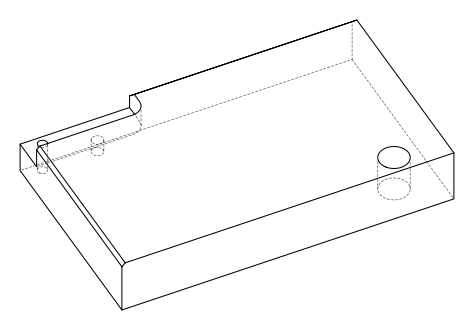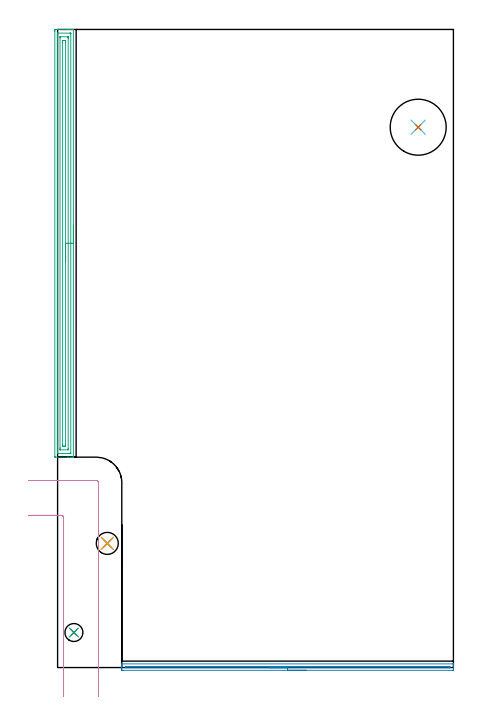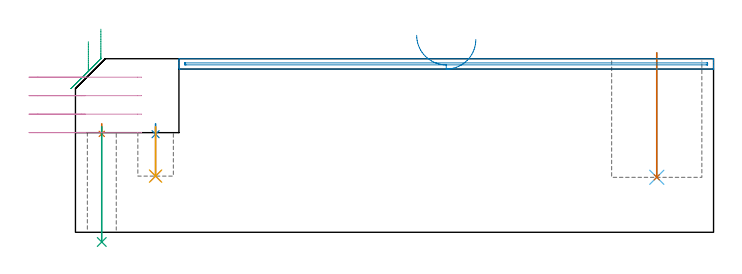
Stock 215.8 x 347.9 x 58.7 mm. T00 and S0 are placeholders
(PLAN: 10 operations, 7 tool changes, 13.8 min)
(1 SPOT_DRILL | STEP1HOLE | NXT0321_9005460120000 | 0.03 min | 2712 mm3)
(2 SPOT_DRILL_1 | STEP1POCKET | NXT0321_9005460120000 | 0.03 min | 2724 mm3)
(3 DRILL_THROUGH_HOLE_INTO_CENTER | STEP1HOLE | NXT0301_069 | 0.16 min | 2586 mm3)
(4 DRILL_BLIND_HOLE_INTO_CENTER | STEP1POCKET | UGT0301_198 | 0.07 min | 659 mm3)
(5 DRILL_TO_ENLARGE_BLIND_HOLE | STEP1POCKET | UGT0301_373 | 0.07 min | 1096 mm3)
(6 INDEXABLE_INSERT_DRILL_BLIND_HOLE_FROM_SOLID | STEP1POCKET_1 | NXT0302_010 | 0.17 min | 11893 mm3)
(7 DRILL_TO_ENLARGE_BLIND_HOLE_1 | STEP1POCKET_1 | UGT0301_381 | 0.17 min | 17387 mm3)
(8 AREA_MILL | FG_CHAMFER_SURFACE | UGT0205_001 | 3.04 min | 1122 mm3)
(9 AREA_MILL_1 | FG_CHAMFER_SURFACE_1 | UGT0205_001 | 7.68 min | 12201 mm3)
(10 MILL_CORNER_NOTCH_RECTANGULAR | CORNER_NOTCH_RECTANGULAR | UGT0201_109 | Follow Part, ap 6.35, ae 75% | 2.39 min | 93412 mm3)
(TOOL NXT0321_9005460120000 | NC Spot Drill, 142deg, 12mm, Carbide, Uncoated | D12 PA142 FL30 Z2)
(TOOL NXT0301_069 | Carbide Drill 9.8mm [860.1-0980-029A1-MM 2214] | D9.8 PA140 FL47 Z2)
(TOOL UGT0301_198 | Twist Drill 7.9 mm | D7.9 PA118 FL73 Z2)
(TOOL UGT0301_373 | Twist Drill Flat Bottom 12 mm | D12 PA180 FL101 Z2)
(TOOL NXT0302_010 | Index. Insert Drill 19.5mm [880-D1950L25-05] | D19.5 PA176 FL98 Z2)
(TOOL UGT0301_381 | Twist Drill Flat Bottom 30.5 mm | D30.5 PA180 FL175 Z2)
(TOOL UGT0205_001 | Chamfer Mill 20 x 3 x 45 deg. | D20 FL50 Z2)
(TOOL UGT0201_109 | End Mill 25.4 mm | D25.4 FL25 Z2)
(OP 1 SPOT_DRILL)
G17 G21 G94 G90
T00 M6
G54
G17 G0 G90 X8.9 Y19.1 S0 M3
G43 Z68.7 H0
G94 G81 G98 Z33.278 F250. R36.7
G80
M5
M2
(OP 2 SPOT_DRILL_1)
G17 G21 G94 G90
T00 M6
G54
G17 G0 G90 X27.1 Y67.7 S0 M3
G43 Z68.7 H0
G94 G81 G98 Z33.175 F250. R36.7
G80
M5
M2
(OP 3 DRILL_THROUGH_HOLE_INTO_CENTER)
G17 G21 G94 G90
T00 M6
G54
G17 G0 G90 X8.9 Y19.1 S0 M3
G43 Z68.7 H1
G94 G73 G98 Z-3.283 F250. Q9.246 R35.7
G80
M5
M2
(OP 4 DRILL_BLIND_HOLE_INTO_CENTER)
G17 G21 G94 G90
T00 M6
G54
G17 G0 G90 X27.1 Y67.7 S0 M3
G43 Z68.7 H0
G94 G81 G98 Z19. F250. R35.7
G80
M5
M2
(OP 5 DRILL_TO_ENLARGE_BLIND_HOLE)
G17 G21 G94 G90
T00 M6
G54
G17 G0 G90 X27.1 Y67.7 S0 M3
G43 Z68.7 H0
G94 G81 G98 Z19. F250. R35.7
G80
M5
M2
(OP 6 INDEXABLE_INSERT_DRILL_BLIND_HOLE_FROM_SOLID)
G17 G21 G94 G90
T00 M6
G54
G17 G0 G90 X196.6 Y294.6 S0 M3
G43 Z68.7 H1
G94 G81 G98 Z18.6 F250. R60.7
G80
M5
M2
(OP 7 DRILL_TO_ENLARGE_BLIND_HOLE_1)
G17 G21 G94 G90
T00 M6
G54
G17 G0 G90 X196.6 Y294.6 S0 M3
G43 Z68.7 H0
G94 G81 G98 Z18.6 F250. R60.7
G80
M5
M2
(OP 8 AREA_MILL)
G17 G21 G94 G90
T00 M6
G54
G17 G0 G90 X135.4 Y-1.5 S1061 M3
G43 Z68.7 H0
Z65.2
G94 G1 X135.362 Z64.328 F250.
X135.248 Z63.463
X135.059 Z62.612
X134.797 Z61.78
X134.463 Z60.974
X134.06 Z60.2
X133.592 Z59.464
X133.06 Z58.772
X132.471 Z58.129
X131.828 Z57.539
X131.136 Z57.008
X130.4 Z56.54
X129.626 Z56.137
X128.82 Z55.803
X127.988 Z55.541
X127.136 Z55.352
X126.272 Z55.238
X125.4 Z55.2
X35.618
X35.186 Y-1.495 Z55.201
X35.01 Y-1.491 Z55.204
X35. Y-1.07 Z55.624
Y-0.528 Z56.169
Y-0.19 Z56.506
Y0.352 Z57.049
Y0.69 Z57.385
Y1.365 Z58.064
Y1.67 Z58.369
X35.001 Y2.004 Z58.694
X35.171 Y2. Z58.7
X215.629
X215.799 Y2.004 Z58.694
X215.8 Y1.67 Z58.369
Y1.365 Z58.064
Y0.69 Z57.385
Y-0.528 Z56.169
X215.796 Y-1.07 Z55.624
X215.79 Y-1.491 Z55.204
X215.614 Y-1.495 Z55.201
X215.182 Y-1.5 Z55.2
X125.4
Y-0.086 Z56.614
X37.405
X37.298 Y-0.085 Z56.615
X37.038 Y-0.08 Z56.62
X37.013 Y-0.079 Z56.621
X37.009 Y-0.061 Z56.639
X37.003 Y-0.029 Z56.671
X37.001 Y0.003 Z56.703
Y0.208 Z56.908
X37.009 Y0.552 Z57.252
X37.011 Y0.581 Z57.281
X37.015 Y0.582 Z57.282
X37.037 Y0.584 Z57.284
X37.083 Y0.585 Z57.285
X37.176 Y0.586 Z57.286
X213.502 Y0.585 Z57.285
X213.762 Y0.58 Z57.28
X213.787 Y0.579 Z57.279
X213.791 Y0.561 Z57.261
X213.797 Y0.529 Z57.229
X213.799 Y0.497 Z57.197
X213.8 Y0.291 Z56.991
X213.799 Y0.051 Z56.751
X213.797 Y-0.016 Z56.684
X213.793 Y-0.068 Z56.632
X213.79 Y-0.079 Z56.621
X213.777 Y-0.081 Z56.619
X213.736 Y-0.083 Z56.617
X213.395 Y-0.086 Z56.614
X213.289
X125.4
X124.528 Z56.652
X123.664 Z56.766
X122.812 Z56.955
X121.98 Z57.217
X121.174 Z57.551
X120.4 Z57.954
X119.664 Z58.423
X118.972 Z58.954
X118.329 Z59.543
X117.74 Z60.186
X117.208 Z60.878
X116.74 Z61.614
X116.337 Z62.388
X116.003 Z63.194
X115.741 Z64.026
X115.552 Z64.878
X115.438 Z65.743
X115.4 Z66.614
G0 Z68.7
M5
M2
(OP 9 AREA_MILL_1)
G17 G21 G94 G90
T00 M6
G54
G17 G0 G90 X8.6 Y241.3 S1061 M3
G43 Z68.7 H0
G94 G1 Y241.262 Z67.828 F250.
Y241.148 Z66.963
Y240.959 Z66.112
Y240.697 Z65.28
Y240.363 Z64.474
Y239.96 Z63.7
Y239.491 Z62.964
Y238.96 Z62.272
Y238.371 Z61.629
Y237.728 Z61.039
Y237.036 Z60.508
Y236.3 Z60.04
Y235.526 Z59.637
Y234.72 Z59.303
Y233.888 Z59.041
Y233.036 Z58.852
Y232.172 Z58.738
Y231.3 Z58.7
Y114.857
X8.597 Y114.71 Z58.688
X8.551 Y114.708 Z58.642
X8.183 Y114.7 Z58.282
X7.743 Z57.843
X7.116 Z57.211
X5.911 Z56.008
X5.333 Z55.427
X-1.197 Y114.701 Z48.9
X-1.492 Y114.71 Z48.606
X-1.499 Y115.003 Z48.599
Y115.024
X-1.5 Y346.998 Z48.6
X-1.499 Y347.297 Z48.601
X-1.493 Y347.883 Z48.604
X-1.492 Y347.893 Z48.606
X-0.908 Y347.897 Z49.19
X-0.305 Y347.9 Z49.792
X5.333 Z55.427
X5.911 Z56.008
X6.225 Z56.321
X6.803 Z56.899
X7.116 Z57.211
X8.184 Z58.283
X8.551 Y347.892 Z58.642
X8.598 Y347.89 Z58.688
X8.6 Y347.743 Z58.7
Y231.3
X7.186 Z57.286
X7.185 Y116.948 Z57.285
X7.182 Y116.809 Z57.282
X7.179 Y116.722 Z57.279
X7.162 Y116.71 Z57.262
X7.116 Y116.707 Z57.216
X6.611 Y116.701 Z56.711
X0.371 Z50.471
X-0.016 Y116.707 Z50.084
X-0.069 Y116.71 Z50.031
X-0.079 Y116.717 Z50.021
X-0.082 Y116.786 Z50.018
X-0.085 Y116.878 Z50.015
X-0.086 Y117.157 Z50.014
X-0.085 Y345.652 Z50.015
X-0.082 Y345.791 Z50.018
X-0.079 Y345.878 Z50.021
X-0.062 Y345.89 Z50.038
X-0.016 Y345.893 Z50.084
X0.489 Y345.899 Z50.589
X6.729 Z56.829
X7.116 Y345.893 Z57.216
X7.169 Y345.89 Z57.269
X7.179 Y345.883 Z57.279
X7.182 Y345.814 Z57.282
X7.185 Y345.721 Z57.285
X7.186 Y345.582 Z57.286
Y345.512
Y231.3
X5.772 Z55.872
X5.771 Y119.326 Z55.871
X5.769 Y118.872 Z55.869
X5.767 Y118.763 Z55.867
X5.765 Y118.717 Z55.865
X5.677 Y118.71 Z55.777
X5.504 Y118.702 Z55.604
X1.595 Y118.7 Z51.695
X1.48 Y118.702 Z51.58
X1.389 Y118.706 Z51.489
X1.335 Y118.71 Z51.435
X1.333 Y118.727 Z51.433
X1.331 Y118.872 Z51.431
X1.329 Y119.311 Z51.429
X1.328 Y119.765 Z51.428
X1.329 Y343.274 Z51.429
X1.33 Y343.728 Z51.43
X1.333 Y343.837 Z51.433
X1.335 Y343.883 Z51.435
X1.423 Y343.89 Z51.523
X1.596 Y343.898 Z51.696
X5.505 Y343.9 Z55.605
X5.62 Y343.898 Z55.72
X5.711 Y343.894 Z55.811
X5.765 Y343.89 Z55.865
X5.767 Y343.873 Z55.867
X5.769 Y343.728 Z55.869
X5.771 Y343.289 Z55.871
X5.772 Y342.835 Z55.872
Y231.3
X4.357 Z54.457
Y121.549
X4.351 Y120.747 Z54.451
X4.34 Y120.71 Z54.44
X4.292 Y120.707 Z54.392
X4.186 Y120.703 Z54.286
X3.974 Y120.701 Z54.074
X3.55 Y120.7 Z53.65
X3.106 Y120.701 Z53.206
X2.906 Y120.702 Z53.006
X2.806 Y120.706 Z52.906
X2.758 Y120.71 Z52.858
X2.749 Y120.718 Z52.849
X2.748 Y120.735 Z52.848
X2.743 Y121.465 Z52.843
Y121.549
Y341.051
X2.744 Y341.858 Z52.844
X2.746 Y341.884 Z52.846
X2.749 Y341.89 Z52.849
X2.756 Y341.893 Z52.856
X2.808 Y341.897 Z52.908
X2.914 Y341.899 Z53.014
X3.126 Y341.9 Z53.226
X3.55 Z53.65
X3.994 Y341.899 Z54.094
X4.194 Y341.898 Z54.294
X4.294 Y341.894 Z54.394
X4.342 Y341.89 Z54.442
X4.351 Y341.882 Z54.451
X4.352 Y341.865 Z54.452
X4.357 Y341.135 Z54.457
Y341.051
Y231.3
Y230.428 Z54.495
Y229.563 Z54.609
Y228.712 Z54.798
Y227.88 Z55.06
Y227.074 Z55.394
Y226.3 Z55.797
Y225.564 Z56.266
Y224.872 Z56.797
Y224.229 Z57.386
Y223.64 Z58.029
Y223.108 Z58.722
Y222.64 Z59.457
Y222.237 Z60.231
Y221.903 Z61.037
Y221.641 Z61.869
Y221.452 Z62.721
Y221.338 Z63.586
Y221.3 Z64.457
G0 Z68.7
M5
M2
(OP 10 MILL_CORNER_NOTCH_RECTANGULAR)
G17 G21 G94 G90
T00 M6
G54
G17 G0 G90 X3.25 Y-15.7 S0 M3
G43 Z68.7 H0
Z52.45
G94 G1 Y-12.7 F250.
Y81.685 F500.
G3 X1.985 Y82.95 R1.27
G1 X-12.7
X-15.7 F250.
G0 Z68.7
X22.3 Y-15.7
Z52.45
G1 Y-12.7
Y100.735 F500.
G3 X21.035 Y102. R1.27
G1 X-12.7
X-15.7 F250.
G0 Z68.7
X3.25 Y-15.7
Z46.2
G1 Y-12.7
Y81.685 F500.
G3 X1.985 Y82.95 R1.27
G1 X-12.7
X-15.7 F250.
G0 Z68.7
X22.3 Y-15.7
Z46.2
G1 Y-12.7
Y100.735 F500.
G3 X21.035 Y102. R1.27
G1 X-12.7
X-15.7 F250.
G0 Z68.7
X3.25 Y-15.7
Z39.95
G1 Y-12.7
Y81.685 F500.
G3 X1.985 Y82.95 R1.27
G1 X-12.7
X-15.7 F250.
G0 Z68.7
X22.3 Y-15.7
Z39.95
G1 Y-12.7
Y100.735 F500.
G3 X21.035 Y102. R1.27
G1 X-12.7
X-15.7 F250.
G0 Z68.7
X3.25 Y-15.7
Z33.7
G1 Y-12.7
Y81.685 F500.
G3 X1.985 Y82.95 R1.27
G1 X-12.7
X-15.7 F250.
G0 Z68.7
X22.3 Y-15.7
Z33.7
G1 Y-12.7
Y100.735 F500.
G3 X21.035 Y102. R1.27
G1 X-12.7
X-15.7 F250.
G0 Z68.7
M5
M2
